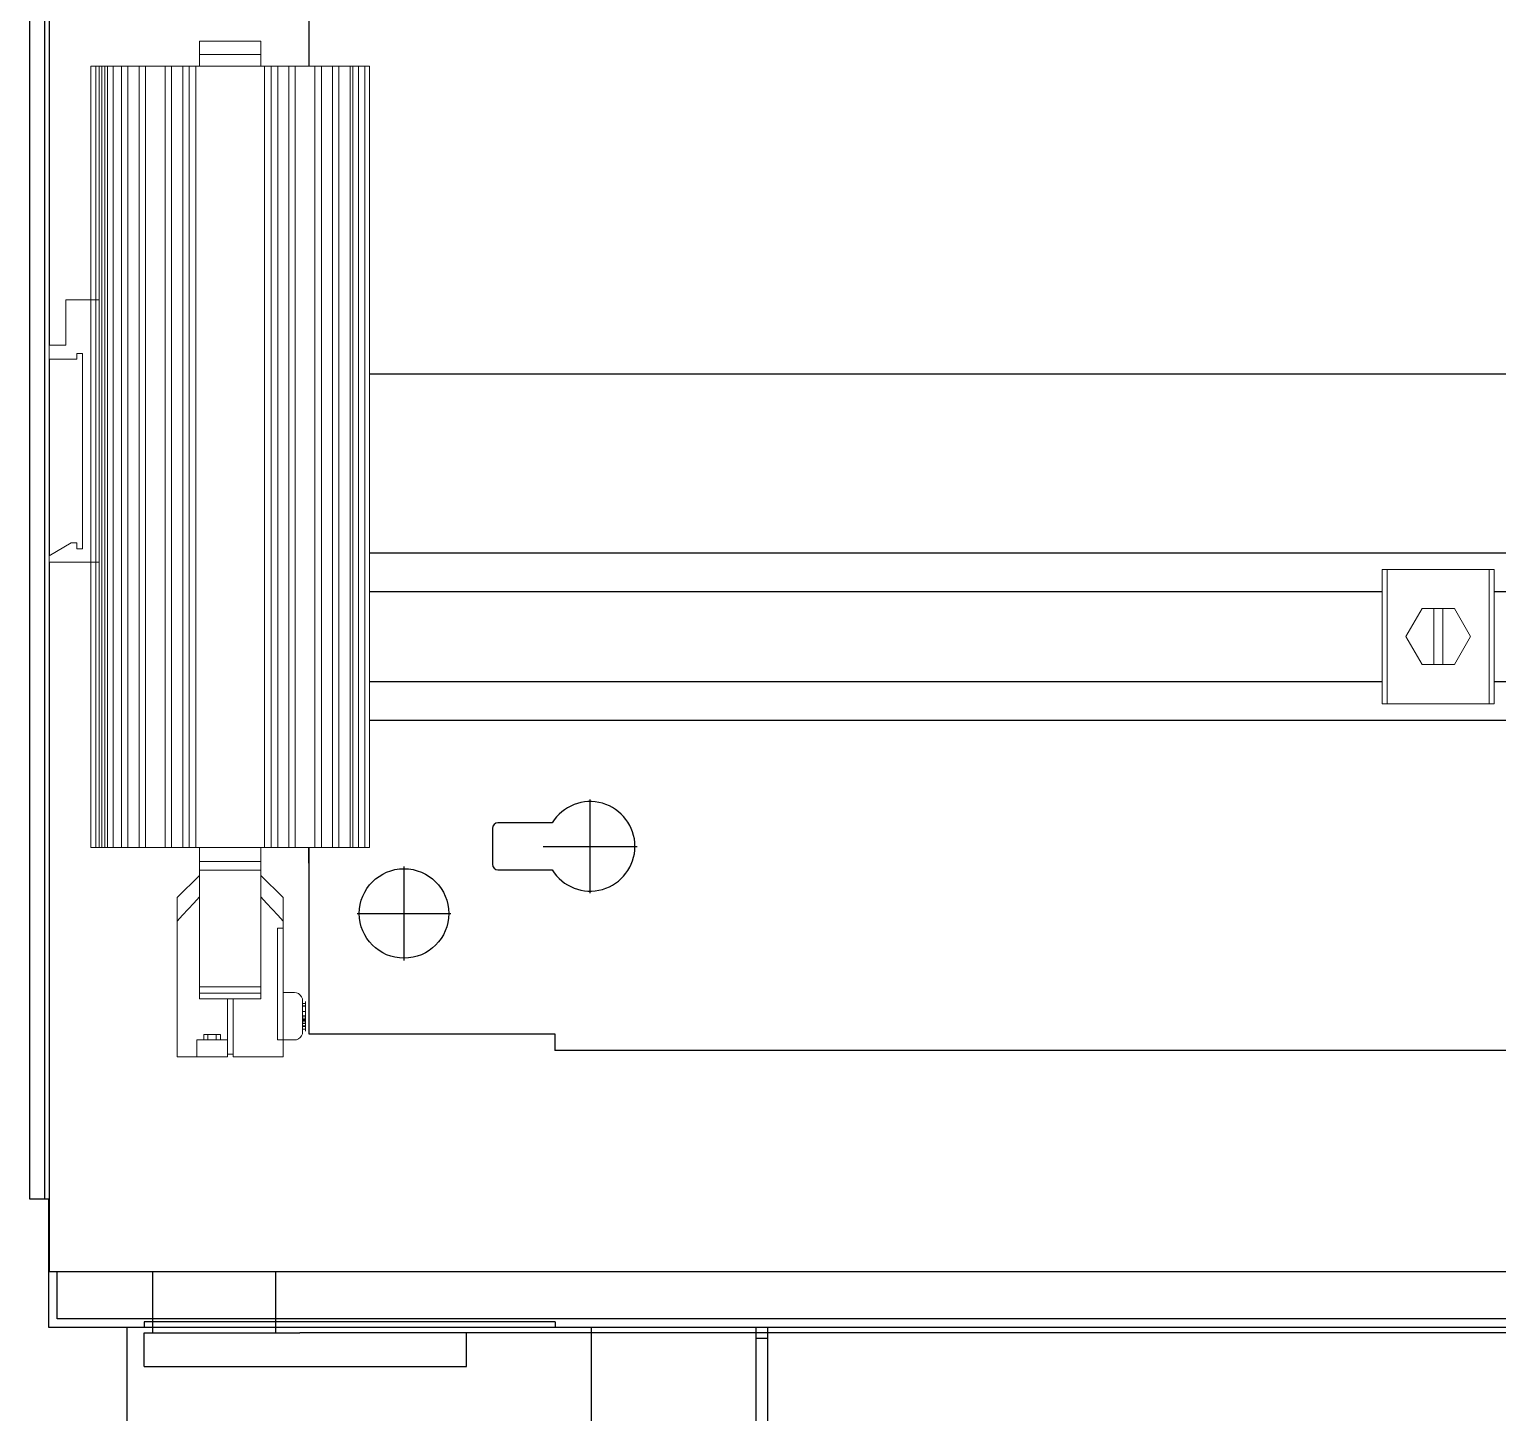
# Model space of a CAD drawing. Header units: millimetres. Extents: x 42356 to 50646, y 31507 to 39566.
# Drawn here: x 47403 to 47665.6, y 36549.8 to 36797.1 of the extents above; entities that cross this region are included whole.
import ezdxf

# ---------------------------------------------------------------- set-up
doc = ezdxf.new("R2010")
doc.units = ezdxf.units.MM
doc.set_wipeout_variables(frame=1)
doc.layers.add('! NO PLOT !', color=7, linetype='Continuous', true_color=0xff75dd, plot=False)
doc.layers.add('000-PI-Oprema', color=30, linetype='Continuous', lineweight=5)
for name, color, linetype in [('000-PI-ORMAR', 2, 'Continuous'), ('002-PI-Kabelska kanalica', 150, 'Continuous'), ('004-PI-DIN Šina', 3, 'Continuous')]:
    doc.layers.add(name, color=color, linetype=linetype)

# ---------------------------------------------------------------- blocks, each defined once
blk = doc.blocks.new('2000x800_montazna ploca')
at = {"layer": '! NO PLOT !'}
for p, q in [((-4283.37, -218.71), (-4283.37, -201.91)), ((-4300.87, -207.11), (-4300.87, -213.51)), ((-4290.18, -206.11), (-4299.87, -206.11)), ((-4291.77, -210.31), (-4274.97, -210.31)), ((-4316.67, -230.71), (-4316.67, -213.91)), ((-4299.87, -214.51), (-4290.18, -214.51)), ((-4325.07, -222.31), (-4308.27, -222.31))]:
    blk.add_line(p, q, dxfattribs=at)
blk.add_circle((-4316.67, -222.31), 8, dxfattribs=at)
for centre, radius, start, end in [((-4283.37, -210.31), 8, 211.6682, 148.3318), ((-4299.87, -207.11), 1, 90, 180), ((-4299.87, -213.51), 1, 180, 270)]:
    blk.add_arc(centre, radius, start, end, dxfattribs=at)
at = {"layer": '000-PI-ORMAR'}
for p, q in [((-4333.67, 1646.19), (-4333.67, -243.81)), ((-4333.67, -243.81), (-4289.67, -243.81)), ((-4289.67, -243.81), (-4289.67, -246.81)), ((-3678.67, -246.81), (-4289.67, -246.81))]:
    blk.add_line(p, q, dxfattribs=at)
blk = doc.blocks.new('8640003')
at = {"layer": '000-PI-ORMAR'}
for p, q in [((-3796.11, -306.82), (-3879.11, -306.82)), ((-3879.11, -404.82), (-3879.11, -306.82)), ((-3876.11, -305.82), (-3876.11, -306.82)), ((-3802.61, -305.82), (-3876.11, -305.82)), ((-3802.61, -305.82), (-3802.61, -306.82)), ((-3198.11, -306.82), (-3796.11, -306.82)), ((-3796.11, -404.82), (-3796.11, -306.82)), ((-3766.61, -404.82), (-3766.61, -306.82)), ((-3764.61, -306.82), (-3764.61, -404.82)), ((-3764.61, -308.82), (-3766.61, -308.82))]:
    blk.add_line(p, q, dxfattribs=at)
blk = doc.blocks.new('HG140_140mm_2012_10_step-flat-1')
at = {"layer": '000-PI-Oprema', "flags": 128}
for points in [[(1.052, 4.384), (0.62, 4.384), (0.62, 4.411), (0.62, 4.434), (0.62, 4.451), (0.62, 4.465), (0.62, 4.474), (0.62, 4.478)], [(1.052, 4.384), (1.052, 4.411), (1.052, 4.434), (1.052, 4.451), (1.052, 4.465), (1.052, 4.474), (1.052, 4.478)], [(-0.147, -1.21), (-0.147, 4.301)], [(-0.147, -1.21), (-0.147, 4.301)], [(-0.147, 4.301), (-0.069, 4.301), (-0.069, -1.21), (-0.147, -1.21), (-0.147, 0.802), (-0.147, -1.21)], [(-0.147, -1.21), (-0.147, 4.301)], [(-0.147, -1.21), (-0.069, -1.21), (-0.069, 4.301), (-0.147, 4.301)], [(-0.147, -1.21), (-0.147, 4.301)], [(-0.089, -1.21), (-0.049, -1.21), (-0.049, 4.301), (-0.089, 4.301), (-0.089, 2.652)], [(-0.089, -1.21), (-0.049, -1.21), (-0.049, 4.301), (-0.089, 4.301), (-0.089, 2.652)], [(-0.089, -1.21), (-0.049, -1.21), (-0.049, 4.301), (-0.089, 4.301), (-0.089, 2.652)], [(-0.089, -1.21), (-0.049, -1.21), (-0.049, 4.301), (-0.089, 4.301), (-0.089, 2.652)], [(0.115, -1.21), (0.115, 4.301), (0.069, 4.301), (-0.03, 4.301), (-0.03, -1.21), (0.069, -1.21), (0.115, -1.21), (0.193, -1.21), (0.239, -1.21), (0.377, -1.21), (0.422, -1.21), (0.501, -1.21), (0.546, -1.21), (1.126, -1.21), (1.171, -1.21), (1.25, -1.21), (1.295, -1.21), (1.433, -1.21), (1.479, -1.21), (1.557, -1.21), (1.603, -1.21), (1.702, -1.21), (1.724, -1.21), (1.747, -1.21), (1.767, -1.21), (1.786, -1.21), (1.8, -1.21), (1.811, -1.21), (1.817, -1.21), (1.819, -1.21)], [(0.115, -1.21), (0.115, 4.301), (0.193, 4.301), (0.239, 4.301), (0.239, -1.21), (0.193, -1.21), (0.193, 4.301), (0.239, 4.301), (0.377, 4.301), (0.377, -1.21), (0.239, -1.21), (0.239, 4.301), (0.377, 4.301), (0.422, 4.301), (0.422, -1.21), (0.377, -1.21), (0.377, 4.301), (0.422, 4.301), (0.501, 4.301), (0.501, -1.21), (0.422, -1.21), (0.422, 4.301), (0.501, 4.301), (0.546, 4.301), (0.546, -1.21), (0.501, -1.21), (0.501, 4.301), (0.546, 4.301), (1.126, 4.301), (1.126, -1.21), (0.546, -1.21), (0.546, 4.301), (1.126, 4.301), (1.171, 4.301), (1.171, -1.21), (1.126, -1.21), (1.126, 4.301), (1.171, 4.301), (1.25, 4.301), (1.25, -1.21), (1.171, -1.21), (1.171, 4.301), (1.25, 4.301), (1.295, 4.301), (1.295, -1.21), (1.25, -1.21), (1.25, 4.301), (1.295, 4.301), (1.433, 4.301), (1.433, -1.21), (1.295, -1.21), (1.295, 4.301), (1.433, 4.301), (1.479, 4.301), (1.479, -1.21), (1.433, -1.21), (1.433, 4.301), (1.479, 4.301), (1.557, 4.301), (1.557, -1.21), (1.479, -1.21), (1.479, 4.301), (1.557, 4.301), (1.603, 4.301), (1.603, -1.21), (1.557, -1.21), (1.557, 4.301), (1.603, 4.301), (1.702, 4.301), (1.702, -1.21), (1.603, -1.21), (1.603, 4.301), (1.702, 4.301), (1.724, 4.301), (1.747, 4.301), (1.767, 4.301), (1.786, 4.301), (1.8, 4.301), (1.811, 4.301), (1.817, 4.301), (1.819, 4.301)], [(1.819, 4.301), (1.741, 4.301), (1.741, -1.21), (1.819, -1.21)], [(1.819, 4.301), (1.741, 4.301), (1.741, -1.21), (1.819, -1.21)], [(1.819, -1.21), (1.819, 4.301)], [(1.819, -1.21), (1.819, 4.301)], [(1.819, -1.21), (1.819, 4.301)], [(1.819, -1.21), (1.819, 4.301)], [(1.819, -1.21), (1.819, 4.301)], [(0.62, -1.412), (0.62, -1.42), (0.62, -1.433), (0.62, -1.45), (0.62, -1.471), (0.62, -1.496), (0.62, -1.526), (0.62, -1.559), (0.62, -1.526), (0.62, -1.496), (0.62, -1.471), (0.62, -1.45), (0.62, -1.433), (0.62, -1.42), (0.62, -1.412), (0.62, -1.407), (0.463, -1.564), (0.463, -1.567), (0.463, -1.572), (0.463, -1.583), (0.463, -1.597), (0.463, -1.616), (0.463, -1.638), (0.463, -1.664), (0.463, -1.695), (0.463, -1.729), (0.5, -1.688), (0.539, -1.645), (0.579, -1.602), (0.62, -1.559), (0.579, -1.602), (0.539, -1.645), (0.5, -1.688), (0.463, -1.729), (0.463, -1.695), (0.463, -1.664), (0.463, -1.638), (0.463, -1.616), (0.463, -1.597), (0.463, -1.583), (0.463, -1.572), (0.463, -1.567)], [(1.209, -1.567), (1.209, -1.572), (1.209, -1.583), (1.209, -1.597), (1.209, -1.616), (1.209, -1.638), (1.209, -1.664), (1.209, -1.695), (1.209, -1.729), (1.209, -1.695), (1.209, -1.664), (1.209, -1.638), (1.209, -1.616), (1.209, -1.597), (1.209, -1.583), (1.209, -1.572), (1.209, -1.567), (1.209, -1.564), (1.052, -1.407), (1.052, -1.412), (1.052, -1.42), (1.052, -1.433), (1.052, -1.45), (1.052, -1.471), (1.052, -1.496), (1.052, -1.526), (1.052, -1.559), (1.093, -1.602), (1.133, -1.645), (1.172, -1.688), (1.209, -1.729), (1.172, -1.688), (1.133, -1.645), (1.093, -1.602), (1.052, -1.559), (1.052, -1.526), (1.052, -1.496), (1.052, -1.471), (1.052, -1.45), (1.052, -1.433), (1.052, -1.42), (1.052, -1.412)], [(1.289, -2.568), (1.303, -2.566), (1.318, -2.56), (1.33, -2.551), (1.34, -2.538), (1.345, -2.524), (1.347, -2.509), (1.347, -2.293), (1.345, -2.277), (1.34, -2.263), (1.33, -2.251), (1.318, -2.241), (1.303, -2.236), (1.289, -2.233), (1.209, -2.233), (1.209, -1.78), (1.17, -1.78)], [(1.289, -2.568), (1.209, -2.568), (1.17, -2.568), (1.209, -2.568), (1.209, -1.78), (1.17, -1.78), (1.209, -1.78), (1.17, -1.78)], [(0.62, -2.278), (0.62, -2.238), (0.62, -2.194)], [(0.62, -2.194), (0.62, -2.238), (0.62, -2.278)], [(1.289, -2.233), (1.303, -2.236), (1.318, -2.241), (1.33, -2.251), (1.34, -2.263), (1.345, -2.277), (1.347, -2.293), (1.347, -2.509), (1.345, -2.524), (1.34, -2.538), (1.33, -2.551), (1.318, -2.56), (1.303, -2.566), (1.289, -2.568)], [(1.289, -2.233), (1.303, -2.236), (1.318, -2.241), (1.33, -2.251), (1.34, -2.263), (1.345, -2.277), (1.347, -2.293), (1.347, -2.509), (1.345, -2.524), (1.34, -2.538), (1.33, -2.551), (1.318, -2.56), (1.303, -2.566), (1.289, -2.568)], [(1.367, -2.43), (1.367, -2.33), (1.347, -2.33), (1.347, -2.43)], [(1.347, -2.367), (1.347, -2.468), (1.367, -2.468)], [(1.367, -2.468), (1.347, -2.468), (1.347, -2.367), (1.367, -2.367)], [(1.367, -2.299), (1.367, -2.304), (1.367, -2.314), (1.367, -2.327), (1.367, -2.343), (1.367, -2.361), (1.367, -2.38), (1.367, -2.401), (1.367, -2.38), (1.367, -2.361), (1.367, -2.343), (1.367, -2.327), (1.367, -2.314), (1.367, -2.304), (1.367, -2.299), (1.367, -2.296)], [(1.367, -2.318), (1.367, -2.325), (1.367, -2.335), (1.367, -2.348), (1.367, -2.364), (1.367, -2.382), (1.367, -2.401), (1.367, -2.382), (1.367, -2.364), (1.367, -2.348), (1.367, -2.335), (1.367, -2.325), (1.367, -2.318), (1.367, -2.316)], [(1.347, -2.483), (1.347, -2.477), (1.347, -2.467), (1.347, -2.453), (1.347, -2.438), (1.347, -2.419), (1.347, -2.401), (1.347, -2.419), (1.347, -2.438), (1.347, -2.453), (1.347, -2.467), (1.347, -2.477), (1.347, -2.483), (1.347, -2.485)], [(1.347, -2.401), (1.347, -2.421), (1.347, -2.44), (1.347, -2.459), (1.347, -2.474), (1.347, -2.488), (1.347, -2.497), (1.347, -2.503), (1.347, -2.505)], [(1.347, -2.503), (1.347, -2.497), (1.347, -2.488), (1.347, -2.474), (1.347, -2.459), (1.347, -2.44), (1.347, -2.421), (1.347, -2.401)], [(1.347, -2.401), (1.367, -2.401)], [(1.347, -2.401), (1.367, -2.401)], [(1.367, -2.474), (1.347, -2.474)], [(1.367, -2.483), (1.367, -2.477), (1.367, -2.467), (1.367, -2.453), (1.367, -2.438), (1.367, -2.419), (1.367, -2.401), (1.367, -2.419), (1.367, -2.438), (1.367, -2.453), (1.367, -2.467), (1.367, -2.477), (1.367, -2.483), (1.367, -2.485)], [(0.767, -2.529), (0.765, -2.529), (0.759, -2.529), (0.75, -2.529), (0.737, -2.529), (0.724, -2.529), (0.708, -2.529), (0.693, -2.529), (0.679, -2.529), (0.666, -2.529), (0.657, -2.529), (0.652, -2.529), (0.649, -2.529)], [(0.767, -2.568), (0.765, -2.568), (0.759, -2.568), (0.75, -2.568), (0.737, -2.568), (0.724, -2.568), (0.708, -2.568), (0.693, -2.568), (0.679, -2.568), (0.666, -2.568), (0.657, -2.568), (0.652, -2.568), (0.649, -2.568)], [(0.817, -2.568), (0.817, -2.667)], [(0.817, -2.568), (0.817, -2.667)], [(1.367, -2.492), (1.347, -2.492)]]:
    blk.add_lwpolyline(points, dxfattribs=at)
for points in [[(1.052, 4.384), (1.052, 4.411), (1.052, 4.434), (1.052, 4.451), (1.052, 4.465), (1.052, 4.474), (1.052, 4.478), (0.62, 4.478), (0.62, 4.474), (0.62, 4.465), (0.62, 4.451), (0.62, 4.434), (0.62, 4.411), (0.62, 4.384)], [(0.62, 4.384), (0.62, 4.301), (0.62, 4.384)], [(1.052, 4.301), (1.052, 4.384), (1.052, 4.301), (0.62, 4.301)], [(-0.147, 4.301), (-0.146, 4.301), (-0.138, 4.301), (-0.127, 4.301), (-0.113, 4.301), (-0.095, 4.301), (-0.074, 4.301), (-0.052, 4.301), (-0.03, 4.301), (-0.052, 4.301), (-0.074, 4.301), (-0.095, 4.301), (-0.113, 4.301), (-0.127, 4.301), (-0.138, 4.301), (-0.146, 4.301)], [(-0.069, 4.301), (-0.069, -1.21), (-0.147, -1.21), (-0.147, 4.301)], [(-0.147, 4.301), (-0.147, 2.652)], [(-0.069, 4.301), (-0.147, 4.301), (-0.147, -1.21), (-0.069, -1.21)], [(-0.089, 4.301), (-0.089, 2.652), (-0.089, 4.301), (-0.147, 4.301)], [(-0.113, -1.21), (-0.113, 4.301)], [(-0.089, 0.802), (-0.089, -1.21), (-0.049, -1.21), (-0.049, 4.301), (-0.089, 4.301), (-0.089, 2.652), (-0.089, 4.301), (-0.049, 4.301), (-0.049, -1.21), (-0.089, -1.21)], [(-0.089, -1.21), (-0.089, 0.802), (-0.089, -1.21), (-0.049, -1.21), (-0.049, 4.301), (-0.089, 4.301), (-0.089, 2.652), (-0.089, 4.301), (-0.049, 4.301), (-0.049, -1.21)], [(0.069, -1.21), (0.069, 4.301), (-0.03, 4.301), (-0.03, -1.21), (0.069, -1.21)], [(0.01, -1.21), (0.01, 4.301), (0.594, 4.301), (0.594, -1.21), (0.01, -1.21)], [(0.594, -1.21), (0.594, 4.301), (0.01, 4.301), (0.01, -1.21), (0.594, -1.21)], [(0.01, -1.21), (0.01, 4.301), (0.594, 4.301), (0.594, -1.21), (0.01, -1.21)], [(0.01, 4.301), (0.01, -1.21), (0.594, -1.21), (0.594, 4.301)], [(0.594, -1.21), (0.594, 4.301), (0.01, 4.301), (0.01, -1.21)], [(0.01, 4.301), (0.594, 4.301), (0.594, -1.21), (0.01, -1.21)], [(0.115, -1.21), (0.069, -1.21), (0.069, 4.301), (0.115, 4.301), (0.193, 4.301), (0.193, -1.21)], [(1.078, 4.301), (1.078, -1.21)], [(1.078, -1.21), (1.078, 4.301), (1.682, 4.301), (1.682, -1.21), (1.078, -1.21)], [(1.078, -1.21), (1.078, 4.301), (1.682, 4.301), (1.682, -1.21), (1.078, -1.21)], [(1.078, 4.301), (1.682, 4.301), (1.682, -1.21), (1.078, -1.21)], [(1.078, 4.301), (1.682, 4.301), (1.682, -1.21), (1.078, -1.21)], [(1.682, 4.301), (1.078, 4.301), (1.682, 4.301), (1.682, -1.21)], [(1.819, 4.301), (1.819, -1.21), (1.817, -1.21), (1.811, -1.21), (1.8, -1.21), (1.786, -1.21), (1.767, -1.21), (1.747, -1.21), (1.724, -1.21), (1.702, -1.21), (1.702, 4.301), (1.724, 4.301), (1.747, 4.301), (1.767, 4.301), (1.786, 4.301), (1.8, 4.301), (1.811, 4.301), (1.817, 4.301)], [(1.741, 4.301), (1.741, -1.21), (1.819, -1.21), (1.819, 4.301)], [(1.819, 4.301), (1.741, 4.301), (1.741, -1.21), (1.819, -1.21)], [(1.741, 4.301), (1.741, -1.21), (1.819, -1.21), (1.819, 4.301)], [(1.819, 4.301), (1.741, 4.301), (1.741, -1.21), (1.819, -1.21)], [(1.741, -1.21), (1.741, 4.301), (1.819, 4.301), (1.819, -1.21)], [(1.741, -1.21), (1.819, -1.21), (1.819, 4.301), (1.741, 4.301)], [(1.819, 4.301), (1.741, 4.301)], [(1.819, 4.301), (1.741, 4.301)], [(1.741, 4.301), (1.819, 4.301)], [(1.741, 4.301), (1.819, 4.301)], [(1.741, -1.21), (1.741, 4.301), (1.741, -1.21)], [(1.741, -1.21), (1.741, 4.301), (1.741, -1.21)], [(1.741, -1.21), (1.741, 4.301), (1.741, -1.21)], [(1.741, -1.21), (1.741, 4.301), (1.741, -1.21)], [(1.786, -1.21), (1.786, 4.301)], [(1.819, -1.21), (1.819, 4.301), (1.819, -1.21)], [(1.819, -1.21), (1.819, 4.301), (1.819, -1.21)], [(1.819, -1.21), (1.819, 4.301), (1.819, -1.21)], [(-0.089, 2.652), (-0.147, 2.652), (-0.324, 2.652), (-0.147, 2.652)], [(-0.324, 2.652), (-0.324, 2.333)], [(-0.147, 2.652), (-0.147, 0.802)], [(-0.089, 2.652), (-0.089, 0.802)], [(-0.089, 0.802), (-0.089, 2.652), (-0.089, 0.802), (-0.089, 2.652), (-0.089, 0.802), (-0.089, 2.652), (-0.089, 0.802)], [(-0.442, 2.333), (-0.442, 2.234)], [(-0.442, 2.333), (-0.324, 2.333), (-0.442, 2.333)], [(-0.442, 2.234), (-0.246, 2.234), (-0.442, 2.234)], [(-0.246, 2.274), (-0.246, 2.234)], [(-0.246, 2.274), (-0.207, 2.274), (-0.246, 2.274)], [(-0.207, 2.274), (-0.207, 0.897)], [(-0.207, 0.897), (-0.246, 0.897), (-0.246, 0.939), (-0.285, 0.939), (-0.442, 0.848), (-0.285, 0.939), (-0.246, 0.939), (-0.246, 0.897)], [(-0.442, 0.848), (-0.442, 0.802)], [(-0.442, 0.802), (-0.147, 0.802), (-0.442, 0.802)], [(-0.089, 0.802), (-0.147, 0.802)], [(-0.089, 0.802), (-0.089, -1.21)], [(-0.089, 0.802), (-0.089, -1.21)], [(-0.089, 0.802), (-0.089, -1.21)], [(-0.147, -1.21), (-0.146, -1.21), (-0.138, -1.21), (-0.127, -1.21), (-0.113, -1.21), (-0.095, -1.21), (-0.074, -1.21), (-0.052, -1.21), (-0.03, -1.21), (-0.052, -1.21), (-0.074, -1.21), (-0.095, -1.21), (-0.113, -1.21), (-0.127, -1.21), (-0.138, -1.21), (-0.146, -1.21)], [(-0.089, -1.21), (-0.147, -1.21)], [(0.62, -1.21), (0.62, -1.308), (0.62, -1.37), (0.62, -2.194), (0.62, -1.37), (0.62, -1.308)], [(1.052, -1.21), (0.62, -1.21)], [(1.052, -1.21), (1.052, -1.308), (1.052, -1.37), (1.052, -2.194), (1.052, -1.37), (1.052, -1.308)], [(1.682, -1.21), (1.078, -1.21)], [(1.819, -1.21), (1.741, -1.21)], [(1.819, -1.21), (1.741, -1.21)], [(1.741, -1.21), (1.819, -1.21)], [(1.741, -1.21), (1.819, -1.21)], [(1.052, -1.308), (0.62, -1.308)], [(1.052, -1.37), (0.62, -1.37)], [(0.62, -1.559), (0.62, -2.278)], [(1.052, -2.278), (1.052, -1.559), (1.052, -2.278)], [(0.463, -1.729), (0.463, -2.686), (0.463, -1.729)], [(1.209, -2.686), (1.209, -1.729), (1.209, -2.686)], [(1.17, -2.568), (1.17, -1.78)], [(1.17, -2.568), (1.17, -1.78), (1.209, -1.78), (1.209, -2.568), (1.17, -2.568), (1.209, -2.568)], [(1.17, -2.568), (1.17, -1.78), (1.209, -1.78), (1.209, -2.233), (1.289, -2.233), (1.303, -2.236), (1.318, -2.241), (1.33, -2.251), (1.34, -2.263), (1.345, -2.277), (1.347, -2.293), (1.347, -2.509), (1.345, -2.524), (1.34, -2.538), (1.33, -2.551), (1.318, -2.56), (1.303, -2.566), (1.289, -2.568), (1.209, -2.568)], [(1.17, -1.78), (1.209, -1.78), (1.209, -2.233), (1.289, -2.233), (1.303, -2.236), (1.318, -2.241), (1.33, -2.251), (1.34, -2.263), (1.345, -2.277), (1.347, -2.293), (1.347, -2.509), (1.345, -2.524), (1.34, -2.538), (1.33, -2.551), (1.318, -2.56), (1.303, -2.566), (1.289, -2.568), (1.303, -2.566), (1.318, -2.56), (1.33, -2.551), (1.34, -2.538), (1.345, -2.524), (1.347, -2.509), (1.347, -2.293), (1.345, -2.277), (1.34, -2.263), (1.33, -2.251), (1.318, -2.241), (1.303, -2.236), (1.289, -2.233), (1.209, -2.233), (1.209, -1.78)], [(1.17, -1.78), (1.17, -2.568)], [(1.17, -1.78), (1.17, -2.568)], [(1.209, -1.78), (1.209, -2.233), (1.289, -2.233), (1.209, -2.233)], [(1.052, -2.194), (0.62, -2.194)], [(0.62, -2.238), (1.052, -2.238), (0.62, -2.238)], [(0.817, -2.278), (0.62, -2.278)], [(0.856, -2.278), (0.817, -2.278)], [(0.817, -2.278), (0.817, -2.667), (0.856, -2.667), (0.856, -2.278)], [(0.817, -2.278), (0.817, -2.667), (0.856, -2.667), (0.856, -2.278)], [(0.817, -2.667), (0.817, -2.686), (0.817, -2.278), (0.817, -2.686)], [(0.856, -2.686), (0.856, -2.278)], [(1.052, -2.278), (0.856, -2.278)], [(1.052, -2.278), (1.052, -2.238), (1.052, -2.194), (1.052, -2.238)], [(1.347, -2.401), (1.347, -2.38), (1.347, -2.361), (1.347, -2.343), (1.347, -2.327), (1.347, -2.314), (1.347, -2.304), (1.347, -2.299), (1.347, -2.296), (1.347, -2.299), (1.347, -2.304), (1.347, -2.314), (1.347, -2.327), (1.347, -2.343), (1.347, -2.361), (1.347, -2.38), (1.347, -2.401)], [(1.347, -2.401), (1.347, -2.38), (1.347, -2.361), (1.347, -2.343), (1.347, -2.327), (1.347, -2.314), (1.347, -2.304), (1.347, -2.299), (1.347, -2.296), (1.347, -2.299), (1.347, -2.304), (1.347, -2.314), (1.347, -2.327), (1.347, -2.343), (1.347, -2.361), (1.347, -2.38), (1.347, -2.401)], [(1.347, -2.401), (1.347, -2.38), (1.347, -2.361), (1.347, -2.343), (1.347, -2.327), (1.347, -2.314), (1.347, -2.304), (1.347, -2.299), (1.347, -2.296), (1.347, -2.299), (1.347, -2.304), (1.347, -2.314), (1.347, -2.327), (1.347, -2.343), (1.347, -2.361), (1.347, -2.38), (1.347, -2.401)], [(1.367, -2.311), (1.347, -2.311), (1.367, -2.311)], [(1.367, -2.311), (1.347, -2.311), (1.367, -2.311)], [(1.367, -2.311), (1.347, -2.311), (1.367, -2.311)], [(1.347, -2.401), (1.347, -2.382), (1.347, -2.364), (1.347, -2.348), (1.347, -2.335), (1.347, -2.325), (1.347, -2.318), (1.347, -2.316), (1.347, -2.318), (1.347, -2.325), (1.347, -2.335), (1.347, -2.348), (1.347, -2.364), (1.347, -2.382), (1.347, -2.401)], [(1.347, -2.401), (1.347, -2.382), (1.347, -2.364), (1.347, -2.348), (1.347, -2.335), (1.347, -2.325), (1.347, -2.318), (1.347, -2.316), (1.347, -2.318), (1.347, -2.325), (1.347, -2.335), (1.347, -2.348), (1.347, -2.364), (1.347, -2.382), (1.347, -2.401)], [(1.347, -2.401), (1.347, -2.382), (1.347, -2.364), (1.347, -2.348), (1.347, -2.335), (1.347, -2.325), (1.347, -2.318), (1.347, -2.316), (1.347, -2.318), (1.347, -2.325), (1.347, -2.335), (1.347, -2.348), (1.347, -2.364), (1.347, -2.382), (1.347, -2.401)], [(1.367, -2.327), (1.347, -2.327), (1.367, -2.327)], [(1.367, -2.327), (1.347, -2.327), (1.367, -2.327)], [(1.367, -2.327), (1.347, -2.327), (1.367, -2.327)], [(1.347, -2.43), (1.367, -2.43), (1.367, -2.33), (1.347, -2.33)], [(1.347, -2.33), (1.347, -2.468), (1.367, -2.468), (1.367, -2.33)], [(1.367, -2.468), (1.367, -2.33), (1.347, -2.33), (1.347, -2.468)], [(1.367, -2.468), (1.347, -2.468), (1.347, -2.33), (1.367, -2.33)], [(1.367, -2.452), (1.347, -2.452), (1.347, -2.33), (1.367, -2.33)], [(1.347, -2.397), (1.347, -2.33)], [(1.367, -2.33), (1.347, -2.33), (1.367, -2.33)], [(1.367, -2.296), (1.367, -2.299), (1.367, -2.304), (1.367, -2.314), (1.367, -2.327), (1.367, -2.343), (1.367, -2.361), (1.367, -2.38), (1.367, -2.401), (1.367, -2.38), (1.367, -2.361), (1.367, -2.343), (1.367, -2.327), (1.367, -2.314), (1.367, -2.304), (1.367, -2.299)], [(1.367, -2.401), (1.367, -2.38), (1.367, -2.361), (1.367, -2.343), (1.367, -2.327), (1.367, -2.314), (1.367, -2.304), (1.367, -2.299), (1.367, -2.304), (1.367, -2.314), (1.367, -2.327), (1.367, -2.343), (1.367, -2.361), (1.367, -2.38)], [(1.367, -2.401), (1.367, -2.382), (1.367, -2.364), (1.367, -2.348), (1.367, -2.335), (1.367, -2.325), (1.367, -2.318), (1.367, -2.316), (1.367, -2.318), (1.367, -2.325), (1.367, -2.335), (1.367, -2.348), (1.367, -2.364), (1.367, -2.382), (1.367, -2.401)], [(1.367, -2.401), (1.367, -2.382), (1.367, -2.364), (1.367, -2.348), (1.367, -2.335), (1.367, -2.325), (1.367, -2.318), (1.367, -2.316), (1.367, -2.318), (1.367, -2.325), (1.367, -2.335), (1.367, -2.348), (1.367, -2.364), (1.367, -2.382), (1.367, -2.401)], [(1.367, -2.397), (1.367, -2.33)], [(1.367, -2.367), (1.367, -2.468)], [(1.347, -2.397), (1.347, -2.413)], [(1.367, -2.397), (1.347, -2.397), (1.367, -2.397)], [(1.367, -2.397), (1.347, -2.397), (1.367, -2.397)], [(1.367, -2.401), (1.347, -2.401)], [(1.347, -2.401), (1.367, -2.401), (1.347, -2.401)], [(1.347, -2.485), (1.347, -2.483), (1.347, -2.477), (1.347, -2.467), (1.347, -2.453), (1.347, -2.438), (1.347, -2.419), (1.347, -2.401), (1.347, -2.419), (1.347, -2.438), (1.347, -2.453), (1.347, -2.467), (1.347, -2.477), (1.347, -2.483)], [(1.347, -2.401), (1.347, -2.419), (1.347, -2.438), (1.347, -2.453), (1.347, -2.467), (1.347, -2.477), (1.347, -2.483), (1.347, -2.477), (1.347, -2.467), (1.347, -2.453), (1.347, -2.438), (1.347, -2.419)], [(1.347, -2.401), (1.367, -2.401), (1.347, -2.401)], [(1.347, -2.505), (1.347, -2.503), (1.347, -2.497), (1.347, -2.488), (1.347, -2.474), (1.347, -2.459), (1.347, -2.44), (1.347, -2.421), (1.347, -2.401), (1.347, -2.421), (1.347, -2.44), (1.347, -2.459), (1.347, -2.474), (1.347, -2.488), (1.347, -2.497), (1.347, -2.503)], [(1.347, -2.401), (1.347, -2.421), (1.347, -2.44), (1.347, -2.459), (1.347, -2.474), (1.347, -2.488), (1.347, -2.497), (1.347, -2.503), (1.347, -2.497), (1.347, -2.488), (1.347, -2.474), (1.347, -2.459), (1.347, -2.44), (1.347, -2.421)], [(1.347, -2.401), (1.367, -2.401), (1.347, -2.401), (1.367, -2.401), (1.347, -2.401)], [(1.367, -2.413), (1.347, -2.413), (1.367, -2.413)], [(1.347, -2.44), (1.347, -2.424), (1.367, -2.424), (1.347, -2.424)], [(1.367, -2.44), (1.347, -2.44), (1.367, -2.44)], [(1.367, -2.468), (1.347, -2.468), (1.347, -2.452), (1.367, -2.452)], [(1.347, -2.468), (1.347, -2.452), (1.367, -2.452), (1.347, -2.452)], [(1.367, -2.468), (1.347, -2.468), (1.367, -2.468)], [(1.347, -2.474), (1.367, -2.474)], [(1.367, -2.413), (1.367, -2.397)], [(1.367, -2.401), (1.367, -2.419), (1.367, -2.438), (1.367, -2.453), (1.367, -2.467), (1.367, -2.477), (1.367, -2.483), (1.367, -2.485), (1.367, -2.483), (1.367, -2.477), (1.367, -2.467), (1.367, -2.453), (1.367, -2.438), (1.367, -2.419), (1.367, -2.401)], [(1.367, -2.505), (1.367, -2.503), (1.367, -2.497), (1.367, -2.488), (1.367, -2.474), (1.367, -2.459), (1.367, -2.44), (1.367, -2.421), (1.367, -2.401), (1.367, -2.421), (1.367, -2.44), (1.367, -2.459), (1.367, -2.474), (1.367, -2.488), (1.367, -2.497), (1.367, -2.503)], [(1.367, -2.401), (1.367, -2.421), (1.367, -2.44), (1.367, -2.459), (1.367, -2.474), (1.367, -2.488), (1.367, -2.497), (1.367, -2.503), (1.367, -2.497), (1.367, -2.488), (1.367, -2.474), (1.367, -2.459), (1.367, -2.44), (1.367, -2.421)], [(1.367, -2.401), (1.367, -2.419), (1.367, -2.438), (1.367, -2.453), (1.367, -2.467), (1.367, -2.477), (1.367, -2.483), (1.367, -2.485), (1.367, -2.483), (1.367, -2.477), (1.367, -2.467), (1.367, -2.453), (1.367, -2.438), (1.367, -2.419), (1.367, -2.401)], [(1.367, -2.401), (1.367, -2.421), (1.367, -2.44), (1.367, -2.459), (1.367, -2.474), (1.367, -2.488), (1.367, -2.497), (1.367, -2.503), (1.367, -2.505), (1.367, -2.503), (1.367, -2.497), (1.367, -2.488), (1.367, -2.474), (1.367, -2.459), (1.367, -2.44), (1.367, -2.421), (1.367, -2.401)], [(1.367, -2.44), (1.367, -2.424)], [(1.367, -2.468), (1.367, -2.452)], [(0.6, -2.568), (0.817, -2.568)], [(0.6, -2.568), (0.6, -2.686), (0.6, -2.568)], [(0.817, -2.568), (0.6, -2.568)], [(0.6, -2.568), (0.6, -2.686), (0.6, -2.568)], [(0.817, -2.568), (0.6, -2.568)], [(0.6, -2.568), (0.6, -2.686), (0.6, -2.568)], [(0.767, -2.529), (0.765, -2.529), (0.759, -2.529), (0.75, -2.529), (0.737, -2.529), (0.724, -2.529), (0.708, -2.529), (0.693, -2.529), (0.679, -2.529), (0.666, -2.529), (0.657, -2.529), (0.652, -2.529), (0.649, -2.529), (0.652, -2.529), (0.657, -2.529), (0.666, -2.529), (0.679, -2.529), (0.693, -2.529), (0.708, -2.529), (0.724, -2.529), (0.737, -2.529), (0.75, -2.529), (0.759, -2.529), (0.765, -2.529)], [(0.767, -2.529), (0.767, -2.568), (0.765, -2.568), (0.759, -2.568), (0.75, -2.568), (0.737, -2.568), (0.724, -2.568), (0.708, -2.568), (0.693, -2.568), (0.679, -2.568), (0.666, -2.568), (0.657, -2.568), (0.652, -2.568), (0.649, -2.568), (0.649, -2.529), (0.652, -2.529), (0.657, -2.529), (0.666, -2.529), (0.679, -2.529), (0.693, -2.529), (0.708, -2.529), (0.724, -2.529), (0.737, -2.529), (0.75, -2.529), (0.759, -2.529), (0.765, -2.529)], [(0.767, -2.568), (0.767, -2.529), (0.765, -2.529), (0.759, -2.529), (0.75, -2.529), (0.737, -2.529), (0.724, -2.529), (0.708, -2.529), (0.693, -2.529), (0.679, -2.529), (0.666, -2.529), (0.657, -2.529), (0.652, -2.529), (0.649, -2.529), (0.649, -2.568), (0.652, -2.568), (0.657, -2.568), (0.666, -2.568), (0.679, -2.568), (0.693, -2.568), (0.708, -2.568), (0.724, -2.568), (0.737, -2.568), (0.75, -2.568), (0.759, -2.568), (0.765, -2.568)], [(0.649, -2.568), (0.649, -2.529), (0.652, -2.529), (0.657, -2.529), (0.666, -2.529), (0.679, -2.529), (0.693, -2.529), (0.708, -2.529), (0.724, -2.529), (0.737, -2.529), (0.75, -2.529), (0.759, -2.529), (0.765, -2.529), (0.767, -2.529), (0.767, -2.568), (0.765, -2.568), (0.759, -2.568), (0.75, -2.568), (0.737, -2.568), (0.724, -2.568), (0.708, -2.568), (0.693, -2.568), (0.679, -2.568), (0.666, -2.568), (0.657, -2.568), (0.652, -2.568)], [(0.649, -2.568), (0.652, -2.568), (0.657, -2.568), (0.666, -2.568), (0.679, -2.568), (0.693, -2.568), (0.708, -2.568), (0.724, -2.568), (0.737, -2.568), (0.75, -2.568), (0.759, -2.568), (0.765, -2.568), (0.767, -2.568), (0.765, -2.568), (0.759, -2.568), (0.75, -2.568), (0.737, -2.568), (0.724, -2.568), (0.708, -2.568), (0.693, -2.568), (0.679, -2.568), (0.666, -2.568), (0.657, -2.568), (0.652, -2.568)], [(0.679, -2.568), (0.679, -2.529)], [(0.679, -2.568), (0.679, -2.529)], [(0.679, -2.568), (0.679, -2.529)], [(0.737, -2.568), (0.737, -2.529)], [(0.737, -2.568), (0.737, -2.529)], [(0.737, -2.568), (0.737, -2.529)], [(0.817, -2.667), (0.817, -2.568)], [(0.817, -2.667), (0.817, -2.568)], [(1.209, -2.568), (1.289, -2.568), (1.209, -2.568), (1.17, -2.568)], [(1.209, -2.568), (1.289, -2.568)], [(1.347, -2.492), (1.367, -2.492)], [(0.463, -2.686), (0.817, -2.686), (0.463, -2.686)], [(0.817, -2.686), (0.6, -2.686)], [(0.6, -2.686), (0.817, -2.686)], [(0.6, -2.686), (0.817, -2.686)], [(0.817, -2.686), (0.817, -2.667)], [(0.817, -2.686), (0.817, -2.667)], [(0.856, -2.686), (1.209, -2.686), (0.856, -2.686)]]:
    blk.add_lwpolyline(points, close=True, dxfattribs=at)
blk = doc.blocks.new('Grijač')
blk.add_wipeout([(1.5, 68.84), (20.94, 68.84), (20.94, 73.33), (31.92, 73.33), (31.92, 68.84), (51.36, 68.84), (51.36, -70.85), (31.92, -70.85), (31.92, -75.85), (35.9, -79.83), (35.9, -108.28), (26.94, -108.28), (26.94, -107.79), (25.94, -107.79), (25.94, -108.28), (16.96, -108.28), (16.96, -79.83), (20.94, -75.85), (20.94, -70.85), (1.5, -70.85), (1.5, -19.87), (-5.97, -19.87), (-5.97, -18.69), (-1.99, -16.37), (-1, -16.37), (-1, -17.46), (0, -17.46), (0, 17.46), (-1, 17.46), (-1, 16.44), (-5.97, 16.44), (-5.97, 18.94), (-2.99, 18.94), (-2.99, 27.04), (1.5, 27.04)]).dxf.layer = '000-PI-Oprema'
at = {"layer": '000-PI-Oprema', "xscale": 25.34852804143234, "yscale": 25.34852804143234, "zscale": 25.34852804143234}
blk.add_blockref('HG140_140mm_2012_10_step-flat-1', (5.24, -40.19), dxfattribs=at)
blk = doc.blocks.new('*U320')
at = {"layer": '002-PI-Kabelska kanalica'}
for p, q in [((80, -100), (80, 599)), ((-20, -100), (80, -100))]:
    blk.add_line(p, q, dxfattribs=at)
blk = doc.blocks.new('*U323')
at = {"layer": '004-PI-DIN Šina', "ltscale": 0.25}
for p, q in [((0, 15), (699, 15)), ((0, -15), (0, 15)), ((699, 8), (0, 8)), ((0, -8), (699, -8)), ((699, -15), (0, -15))]:
    blk.add_line(p, q, dxfattribs=at)
blk = doc.blocks.new('3240252_WCC_14-select__2', base_point=(55.67, 813.89))
at = {"layer": '000-PI-Oprema'}
for p, q in [((55.67, 837.89), (55.67, 813.89)), ((56.54, 837.89), (55.67, 837.89)), ((74.8, 837.89), (56.54, 837.89)), ((56.54, 813.89), (56.54, 837.89)), ((75.67, 837.89), (74.8, 837.89)), ((74.8, 813.89), (74.8, 837.89)), ((75.67, 837.89), (75.67, 813.89)), ((59.9, 825.89), (62.79, 830.89)), ((62.79, 830.89), (64.87, 830.89)), ((64.87, 820.89), (64.87, 830.89)), ((66.47, 830.89), (64.87, 830.89)), ((66.47, 830.89), (68.56, 830.89)), ((66.47, 830.89), (66.47, 820.89)), ((68.56, 830.89), (71.45, 825.89)), ((62.79, 820.89), (59.9, 825.89)), ((71.45, 825.89), (68.56, 820.89)), ((64.87, 820.89), (62.79, 820.89)), ((64.87, 820.89), (66.47, 820.89)), ((68.56, 820.89), (66.47, 820.89)), ((56.54, 813.89), (55.67, 813.89)), ((74.8, 813.89), (56.54, 813.89)), ((75.67, 813.89), (74.8, 813.89))]:
    blk.add_line(p, q, dxfattribs=at)
blk = doc.blocks.new('Drfsicht1', base_point=(65.67, 825.89))
blk.add_wipeout([(55.67, 837.89), (75.67, 837.89), (75.67, 813.89), (55.67, 813.89)])
at = {"layer": '000-PI-Oprema'}
blk.add_blockref('3240252_WCC_14-select__2', (55.67, 813.89), dxfattribs=at)
blk = doc.blocks.new('Uvodnica_ WCC14')
at = {"layer": '000-PI-Oprema'}
blk.add_blockref('Drfsicht1', (0, 0), dxfattribs=at)

msp = doc.modelspace()

# ---------------------------------------------------------------- linework, layer by layer
at = {"layer": '! NO PLOT !', "ltscale": 0.25}
for p, q in [((47453.026, 36673.519), (47453.026, 36723.519)), ((47453.026, 36648.019), (47453.026, 36698.019))]:
    msp.add_line(p, q, dxfattribs=at)
at = {"layer": '000-PI-ORMAR'}
for p, q in [((47406.538, 38559.519), (47406.538, 36575.019)), ((47403.026, 38539.019), (47403.026, 36588.019)), ((47405.745, 38539.019), (47405.745, 36588.019)), ((47403.026, 36588.019), (47406.538, 36588.019)), ((47406.526, 36565.019), (47406.526, 36588.019)), ((47406.538, 36575.019), (48198.538, 36575.019)), ((47408.026, 36566.519), (47408.026, 36575.019)), ((47425.026, 36575.019), (47425.026, 36564.019)), ((47447.026, 36575.019), (47447.026, 36564.019)), ((47425.026, 36566.519), (47408.026, 36566.519)), ((48180.026, 36566.519), (47425.026, 36566.519)), ((47425.026, 36565.019), (47406.526, 36565.019)), ((47423.564, 36564.019), (47425.026, 36564.019)), ((47423.564, 36558.019), (47423.564, 36564.019)), ((48180.026, 36565.019), (47425.026, 36565.019)), ((47425.026, 36564.019), (47429.284, 36564.019)), ((47429.284, 36564.019), (47451.395, 36564.019)), ((48153.656, 36564.019), (47451.395, 36564.019)), ((47481.216, 36558.019), (47481.216, 36564.019)), ((47423.564, 36558.019), (47481.216, 36558.019))]:
    msp.add_line(p, q, dxfattribs=at)

# ---------------------------------------------------------------- block references
for name, p in [('2000x800_montazna ploca', (51786.695, 36861.332)), ('8640003', (51299.641, 36871.837))]:
    msp.add_blockref(name, p)
at = {"rotation": 270}
msp.add_blockref('*U320', (47553.026, 36815.519), dxfattribs=at)
at = {"layer": '000-PI-Oprema'}
msp.add_blockref('*U323', (47453.026, 36688.519), dxfattribs=at)

# ---------------------------------------------------------------- next in the draw order: block references
for name, p in [('Grijač', (47412.509, 36721.684)), ('Uvodnica_ WCC14', (47654.975, 36688.519))]:
    msp.add_blockref(name, p, dxfattribs=at)

doc.saveas('drawing.dxf')
